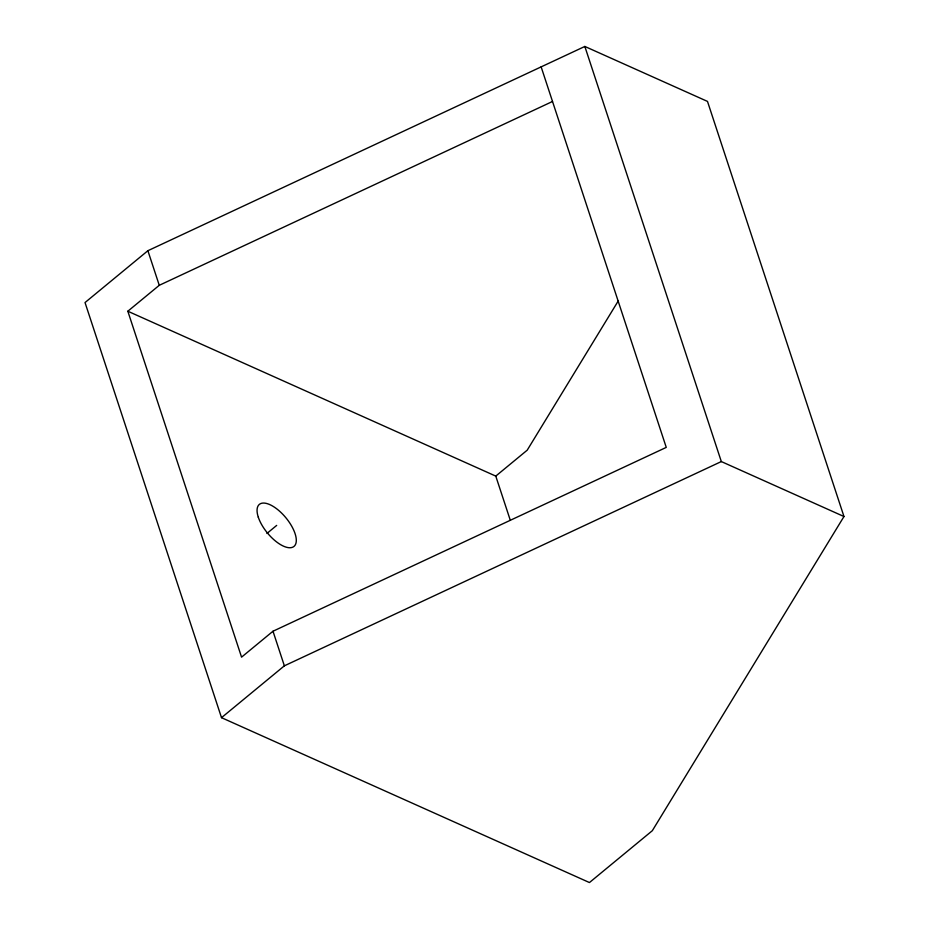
<?xml version="1.0" encoding="UTF-8"?>
<svg xmlns="http://www.w3.org/2000/svg" width="929" height="929" viewBox="0 0 929 929"><rect width="100%" height="100%" fill="white"/><g stroke="black" fill="none" stroke-linecap="round" stroke-linejoin="round"><path stroke-width="1.39" d="M618.354 300.775L527.207 450.182L495.772 476.101L127.83 311.227L159.265 285.308L552.523 101.47M843.973 516.524L652.321 830.7L589.45 882.55L221.508 717.676L85.027 302.552L147.885 250.714L584.84 46.45L707.492 101.412L843.973 516.524L721.322 461.562L584.84 46.45M266.925 533.455L276.679 525.408M541.142 66.876L666.256 447.395L272.998 631.232L241.563 657.151L127.83 311.227M221.508 717.676L284.367 665.826L721.322 461.562M495.772 476.101L510.276 520.205M147.885 250.714L159.265 285.308M272.998 631.232L284.367 665.826M258.285 517.163A27.22 11.961 50.5 0 0 291.799 547.506A27.22 11.961 50.5 0 0 279.977 511.554A27.22 11.961 50.5 0 0 258.285 517.163"/></g></svg>
